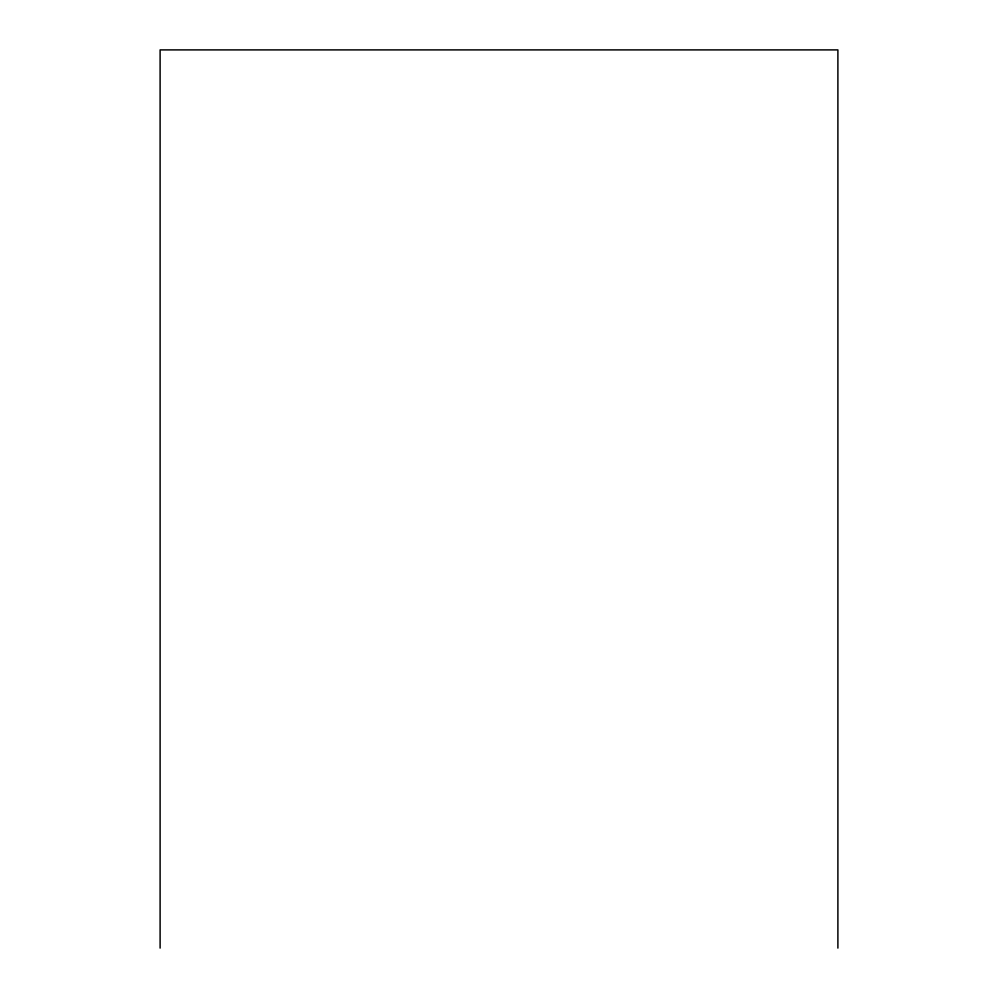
<?xml version="1.0" encoding="UTF-8"?>
<svg xmlns="http://www.w3.org/2000/svg" width="998" height="998" viewBox="0 0 998 998"><rect width="100%" height="100%" fill="white"/><g stroke="black" fill="none" stroke-linecap="round" stroke-linejoin="round"><path stroke-width="1.5" d="M837.896 948.1L837.896 49.9L160.104 49.9L160.104 948.1"/></g></svg>
